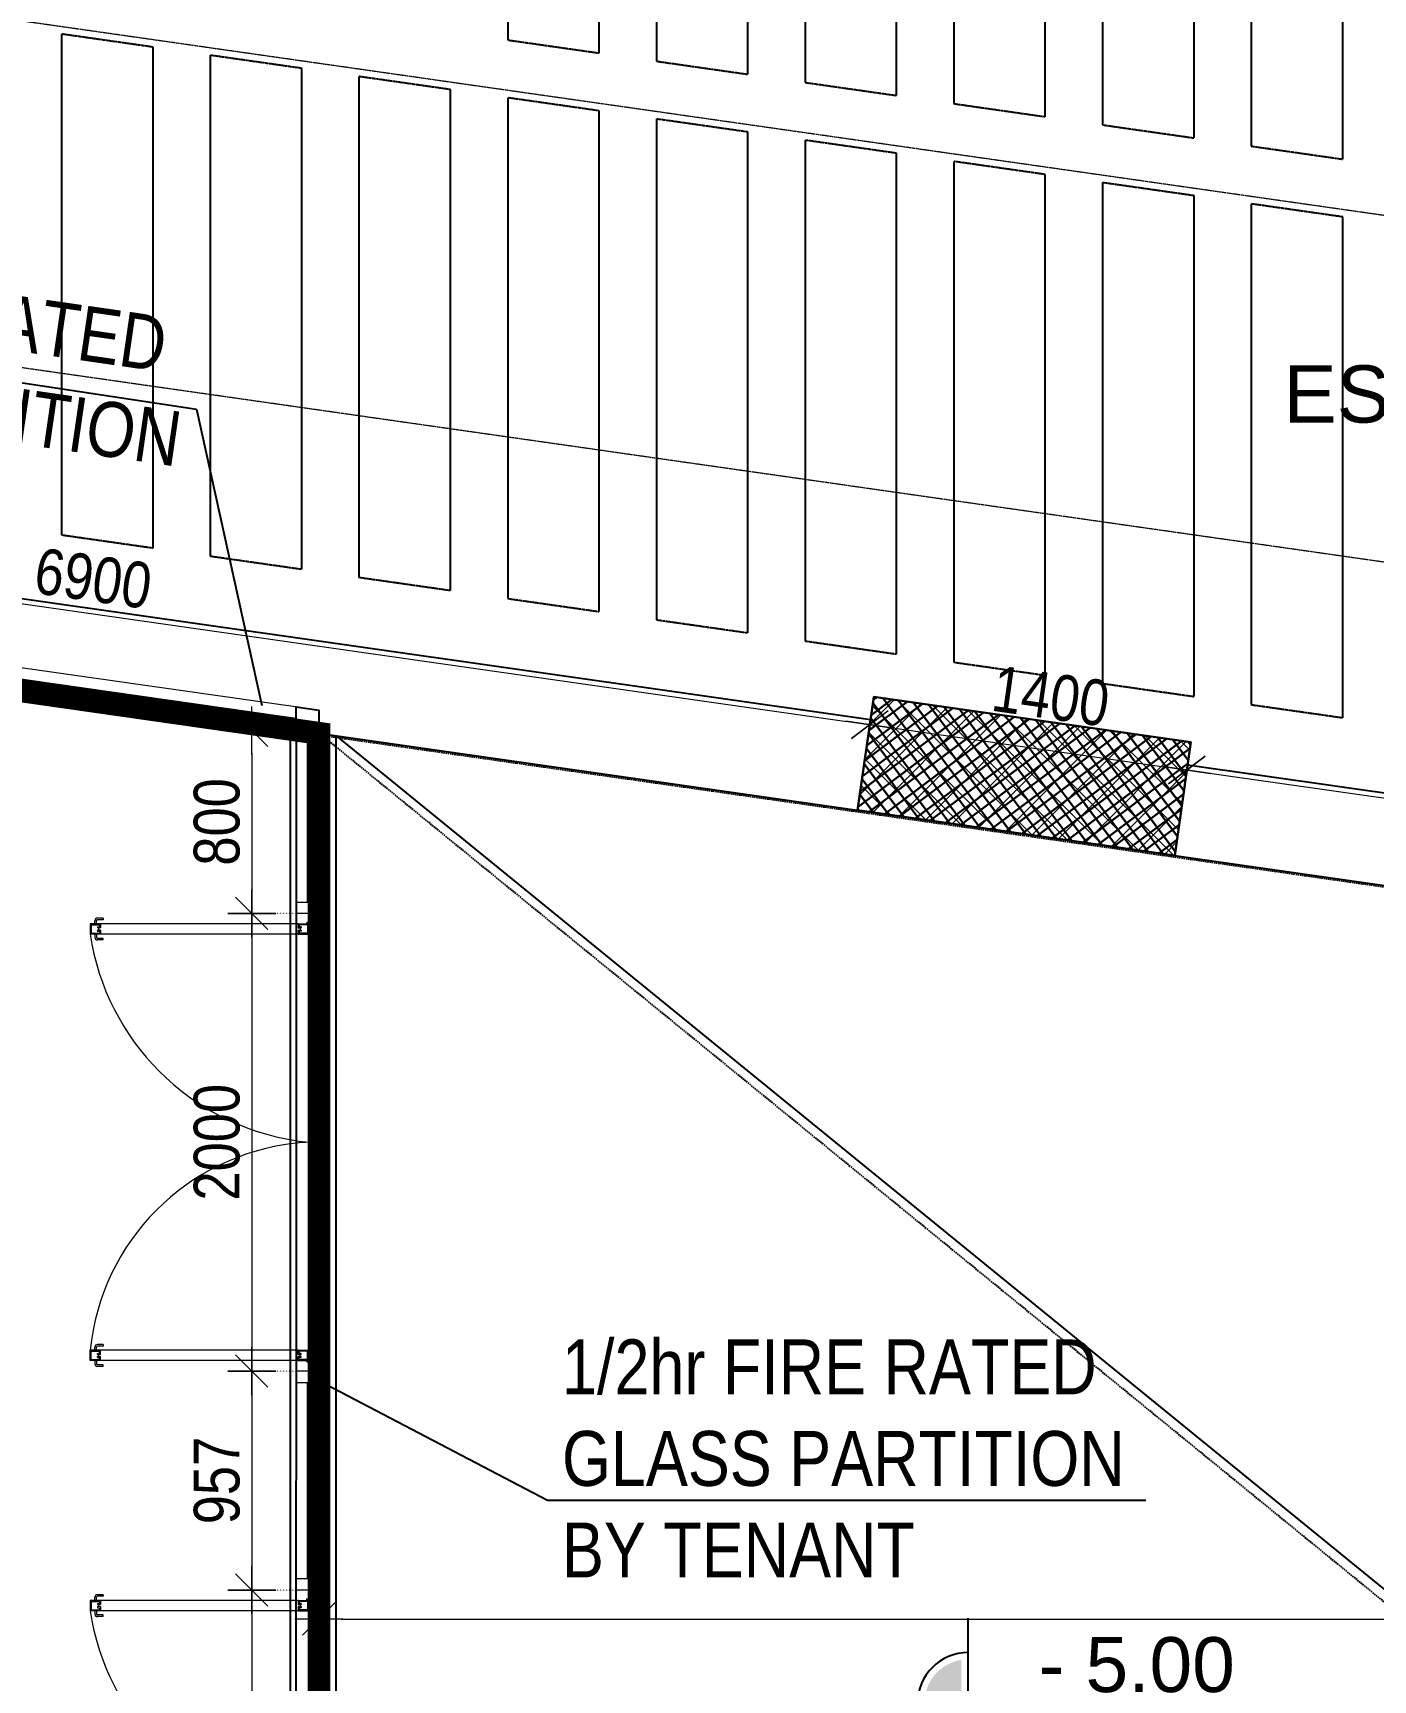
# Model space of a CAD drawing. Header units: inches. Extents: x 676944 to 1044153, y 326920 to 502369.
# Drawn here: x 720598 to 726455, y 382667 to 389866 of the extents above; entities that cross this region are included whole.
import ezdxf

# ---------------------------------------------------------------- set-up
doc = ezdxf.new("R2010")
doc.units = ezdxf.units.IN
doc.header["$MEASUREMENT"] = 0
for name, pattern in [('DASHED2', [9.525, 6.35, -3.175]), ('DOT2', [3.175, 0, -3.175]), ('HIDDEN', [9.525, 6.35, -3.175])]:
    doc.linetypes.add(name, pattern=pattern)
for name, color, linetype, lineweight in [('A-DIMENSION', 7, 'Continuous', 9), ('A-GLASS', 4, 'Continuous', 5), ('A-LEASING LINE', 7, 'DASHED2', 9), ('A-LEVEL', 181, 'Continuous', 9), ('A-LEVEL-FFL', 181, 'Continuous', 9), ('escape route', 8, 'HIDDEN', 15), ('wall hatch', 252, 'Continuous', 0)]:
    doc.layers.add(name, color=color, linetype=linetype, lineweight=lineweight)
for name, color, linetype in [('GLAZ', 4, 'Continuous'), ('LEVELS', 181, 'Continuous'), ('S-BEAM', 2, 'Continuous'), ('S-COL', 210, 'Continuous'), ('S-COL-1', 7, 'Continuous'), ('S-COL1-HT', 11, 'Continuous'), ('S-RIBS', 43, 'HIDDEN'), ('S-WALL-HAT', 9, 'Continuous'), ('SHAFT', 7, 'Continuous'), ('TAXT', 3, 'Continuous'), ('TEXT', 181, 'Continuous'), ('THN', 1, 'Continuous')]:
    doc.layers.add(name, color=color, linetype=linetype)
doc.styles.add('ARIAL', font='ARIALN.TTF')
doc.styles.get("Standard").update_dxf_attribs({"font": 'arial.ttf'})
doc.styles.add('style1', font='arial.ttf')
doc.dimstyles.get("Standard").update_dxf_attribs({"dimtxt": 0.18, "dimasz": 0.18, "dimexe": 0.18, "dimexo": 0.0625, "dimgap": 0.09, "dimtad": 0, "dimtih": 1, "dimtoh": 1, "dimdec": 4, "dimzin": 0, "dimdsep": 46, "dimtxsty": 'Standard', "dimcen": 0.09, "dimadec": 0, "dimazin": 0, "dimtfac": 1, "dimtdec": 4, "dimtofl": 0, "dimtmove": 0, "dimatfit": 3, "dimfxl": 1, "dimtolj": 1, "dimtzin": 0, "dimarcsym": 0})

# ---------------------------------------------------------------- blocks, each defined once
blk = doc.blocks.new('R')
for p, q in [((0, -1.05), (0, 1.05)), ((-1.05, 0), (1.05, 0))]:
    blk.add_line(p, q)
at = {"color": 4, "lineweight": 13}
blk.add_line((-0.707, -0.707), (0.707, 0.707), dxfattribs=at)
blk = doc.blocks.new('*D208')
at = {"layer": 'A-DIMENSION', "linetype": 'DOT2', "lineweight": 13, "transparency": 16777216}
for p, q in [((721748, 386817.5), (721479.2, 386817.5)), ((721748, 386017.5), (721479.2, 386017.5))]:
    blk.add_line(p, q, dxfattribs=at)
at = {"layer": 'A-DIMENSION', "transparency": 16777216}
blk.add_line((721554.2, 386717.5), (721554.2, 386117.5), dxfattribs=at)
at = {"layer": 'Defpoints', "color": 0, "transparency": 16777216}
for p in [(721848, 386817.5), (721554.2, 386017.5), (721848, 386017.5)]:
    blk.add_point(p, dxfattribs=at)
at = {"layer": 'A-DIMENSION', "transparency": 16777216, "xscale": 100, "yscale": 100, "zscale": 100}
for p, rotation in [((721554.2, 386817.5), 90), ((721554.2, 386017.5), 270)]:
    blk.add_blockref('R', p, dxfattribs=dict(at, rotation=rotation))
at = {"layer": 'A-DIMENSION', "transparency": 16777216, "insert": (721402.1, 386417.5), "char_height": 200, "attachment_point": 5, "rotation": 90, "style": 'ARIAL'}
blk.add_mtext('\\A1;800', dxfattribs=at)
blk = doc.blocks.new('*D209')
at = {"layer": 'A-DIMENSION', "linetype": 'DOT2', "lineweight": 13, "transparency": 16777216}
for p, q in [((721748, 386017.5), (721479.2, 386017.5)), ((721748, 384017.5), (721479.2, 384017.5))]:
    blk.add_line(p, q, dxfattribs=at)
at = {"layer": 'A-DIMENSION', "transparency": 16777216}
blk.add_line((721554.2, 385917.5), (721554.2, 384117.5), dxfattribs=at)
at = {"layer": 'Defpoints', "color": 0, "transparency": 16777216}
for p in [(721848, 386017.5), (721554.2, 384017.5), (721848, 384017.5)]:
    blk.add_point(p, dxfattribs=at)
at = {"layer": 'A-DIMENSION', "transparency": 16777216, "xscale": 100, "yscale": 100, "zscale": 100}
for p, rotation in [((721554.2, 386017.5), 90), ((721554.2, 384017.5), 270)]:
    blk.add_blockref('R', p, dxfattribs=dict(at, rotation=rotation))
at = {"layer": 'A-DIMENSION', "transparency": 16777216, "insert": (721402.1, 385017.5), "char_height": 200, "attachment_point": 5, "rotation": 90, "style": 'ARIAL'}
blk.add_mtext('\\A1;2000', dxfattribs=at)
blk = doc.blocks.new('*D210')
at = {"layer": 'A-DIMENSION', "linetype": 'DOT2', "lineweight": 13, "transparency": 16777216}
for p, q in [((721748, 384017.5), (721479.2, 384017.5)), ((721748, 383060.4), (721479.2, 383060.4))]:
    blk.add_line(p, q, dxfattribs=at)
at = {"layer": 'A-DIMENSION', "transparency": 16777216}
blk.add_line((721554.2, 383917.5), (721554.2, 383160.4), dxfattribs=at)
at = {"layer": 'Defpoints', "color": 0, "transparency": 16777216}
for p in [(721848, 384017.5), (721554.2, 383060.4), (721848, 383060.4)]:
    blk.add_point(p, dxfattribs=at)
at = {"layer": 'A-DIMENSION', "transparency": 16777216, "xscale": 100, "yscale": 100, "zscale": 100}
for p, rotation in [((721554.2, 384017.5), 90), ((721554.2, 383060.4), 270)]:
    blk.add_blockref('R', p, dxfattribs=dict(at, rotation=rotation))
at = {"layer": 'A-DIMENSION', "transparency": 16777216, "insert": (721402.1, 383539), "char_height": 200, "attachment_point": 5, "rotation": 90, "style": 'ARIAL'}
blk.add_mtext('\\A1;957', dxfattribs=at)
blk = doc.blocks.new('*D211')
at = {"layer": 'A-DIMENSION', "linetype": 'DOT2', "lineweight": 13, "transparency": 16777216}
for p, q in [((721748, 383060.4), (721479.2, 383060.4)), ((721748, 381060.4), (721479.2, 381060.4))]:
    blk.add_line(p, q, dxfattribs=at)
at = {"layer": 'A-DIMENSION', "transparency": 16777216}
blk.add_line((721554.2, 382960.4), (721554.2, 381160.4), dxfattribs=at)
at = {"layer": 'Defpoints', "color": 0, "transparency": 16777216}
for p in [(721848, 383060.4), (721554.2, 381060.4), (721848, 381060.4)]:
    blk.add_point(p, dxfattribs=at)
at = {"layer": 'A-DIMENSION', "transparency": 16777216, "xscale": 100, "yscale": 100, "zscale": 100}
for p, rotation in [((721554.2, 383060.4), 90), ((721554.2, 381060.4), 270)]:
    blk.add_blockref('R', p, dxfattribs=dict(at, rotation=rotation))
at = {"layer": 'A-DIMENSION', "transparency": 16777216, "insert": (721402.1, 382060.4), "char_height": 200, "attachment_point": 5, "rotation": 90, "style": 'ARIAL'}
blk.add_mtext('\\A1;2000', dxfattribs=at)
blk = doc.blocks.new('*D213')
at = {"layer": 'A-DIMENSION', "linetype": 'DOT2', "lineweight": 13, "transparency": 16777216}
for p, q in [((721847, 382960.4), (721847, 382858.4)), ((733537, 382960.4), (733537, 382858.4))]:
    blk.add_line(p, q, dxfattribs=at)
at = {"layer": 'A-DIMENSION', "transparency": 16777216}
blk.add_line((721947, 382933.4), (733437, 382933.4), dxfattribs=at)
at = {"layer": 'Defpoints', "color": 0, "transparency": 16777216}
for p in [(721847, 383060.4), (733537, 383060.4), (733537, 382933.4)]:
    blk.add_point(p, dxfattribs=at)
at = {"layer": 'A-DIMENSION', "transparency": 16777216, "xscale": 100, "yscale": 100, "zscale": 100, "rotation": 180}
blk.add_blockref('R', (721847, 382933.4), dxfattribs=at)
at = {"layer": 'A-DIMENSION', "transparency": 16777216, "xscale": 100, "yscale": 100, "zscale": 100}
blk.add_blockref('R', (733537, 382933.4), dxfattribs=at)
at = {"layer": 'A-DIMENSION', "transparency": 16777216, "insert": (727692, 383085.6), "char_height": 200, "attachment_point": 5, "style": 'ARIAL'}
blk.add_mtext('\\A1;11690', dxfattribs=at)
blk = doc.blocks.new('level')
at = {"layer": 'LEVELS'}
for points in [[(42.75, 3.75), (22.79, 3.75, -0.325023), (42.75, 23.71)], [(70.21, -3.75), (50.25, -3.75), (50.25, -23.71, 0.325023)]]:
    blk.add_hatch(color=256, dxfattribs=at).paths.add_polyline_path(points)
for p, q in [((46.5, -46.5), (46.5, 46.5)), ((0, 0), (236.89, 0))]:
    blk.add_line(p, q, dxfattribs=at)
blk.add_arc((46.5, 0), 27.75, 90, 0, dxfattribs=at)
at = {"layer": 'LEVELS', "style": 'style1', "flags": 8}
for tag, p in [('+0.00', (84.97, 6.12)), ('F.F.L', (84.97, -39.13))]:
    blk.add_attdef(tag, p, '', height=30, dxfattribs=at)
blk = doc.blocks.new('*D194')
at = {"layer": 'A-DIMENSION', "linetype": 'DOT2', "lineweight": 13, "transparency": 16777216}
for p, q in [((724257.8, 386858.1), (724266.1, 386916.7)), ((725642.3, 386650), (725652.1, 386718.8))]:
    blk.add_line(p, q, dxfattribs=at)
at = {"layer": 'A-DIMENSION', "transparency": 16777216}
blk.add_line((724354.5, 386828.3), (725542.5, 386658.7), dxfattribs=at)
at = {"layer": 'Defpoints', "color": 0, "transparency": 16777216}
for p in [(724243.7, 386759.1), (725641.5, 386644.6), (725628.1, 386551)]:
    blk.add_point(p, dxfattribs=at)
at = {"layer": 'A-DIMENSION', "transparency": 16777216, "xscale": 100, "yscale": 100, "zscale": 100}
for p, rotation in [((724255.5, 386842.4), 171.8773290511251), ((725641.5, 386644.6), 351.8773290511251)]:
    blk.add_blockref('R', p, dxfattribs=dict(at, rotation=rotation))
at = {"layer": 'A-DIMENSION', "transparency": 16777216, "insert": (725046.6, 386966.4), "char_height": 200, "attachment_point": 5, "rotation": 351.87733, "style": 'ARIAL'}
blk.add_mtext('\\A1;1400', dxfattribs=at)
blk = doc.blocks.new('*D195')
at = {"layer": 'A-DIMENSION', "linetype": 'DOT2', "lineweight": 13, "transparency": 16777216}
for p, q in [((725642.3, 386650), (725652.1, 386718.8)), ((732670.9, 385646.9), (732680.7, 385715.7))]:
    blk.add_line(p, q, dxfattribs=at)
at = {"layer": 'A-DIMENSION', "transparency": 16777216}
blk.add_line((725740.5, 386630.5), (732571.1, 385655.6), dxfattribs=at)
at = {"layer": 'Defpoints', "color": 0, "transparency": 16777216}
for p in [(725628.1, 386551), (732670.1, 385641.4), (732656.7, 385547.9)]:
    blk.add_point(p, dxfattribs=at)
at = {"layer": 'A-DIMENSION', "transparency": 16777216, "xscale": 100, "yscale": 100, "zscale": 100}
for p, rotation in [((725641.5, 386644.6), 171.8773290511251), ((732670.1, 385641.4), 351.8773290511251)]:
    blk.add_blockref('R', p, dxfattribs=dict(at, rotation=rotation))
at = {"layer": 'A-DIMENSION', "transparency": 16777216, "insert": (729177.3, 386293.6), "char_height": 200, "attachment_point": 5, "rotation": 351.87733, "style": 'ARIAL'}
blk.add_mtext('\\A1;7100', dxfattribs=at)
blk = doc.blocks.new('*D233')
at = {"layer": 'A-DIMENSION', "linetype": 'DOT2', "lineweight": 13, "transparency": 16777216}
for p, q in [((717419.9, 387787.3), (717434.8, 387891.8)), ((724257.2, 386858.2), (724265.5, 386916.9))]:
    blk.add_line(p, q, dxfattribs=at)
at = {"layer": 'A-DIMENSION', "transparency": 16777216}
blk.add_line((717523.2, 387803.4), (724155.9, 386856.8), dxfattribs=at)
at = {"layer": 'Defpoints', "color": 0, "transparency": 16777216}
for p in [(717405.7, 387688.3), (724254.9, 386842.6), (724243, 386759.2)]:
    blk.add_point(p, dxfattribs=at)
at = {"layer": 'A-DIMENSION', "transparency": 16777216, "xscale": 100, "yscale": 100, "zscale": 100}
for p, rotation in [((717424.2, 387817.6), 171.877329051125), ((724254.9, 386842.6), 351.8773290511251)]:
    blk.add_blockref('R', p, dxfattribs=dict(at, rotation=rotation))
at = {"layer": 'A-DIMENSION', "transparency": 16777216, "insert": (720861.1, 387480.7), "char_height": 200, "attachment_point": 5, "rotation": 351.87733, "style": 'ARIAL'}
blk.add_mtext('\\A1;6900', dxfattribs=at)
blk = doc.blocks.new('*D473')
at = {"layer": 'A-DIMENSION', "color": 254, "linetype": 'DOT2', "lineweight": 13, "transparency": 16777216}
for p, q in [((530759.5, 219559.5), (530490.7, 219559.5)), ((530759.5, 218759.5), (530490.7, 218759.5))]:
    blk.add_line(p, q, dxfattribs=at)
at = {"layer": 'A-DIMENSION', "color": 254, "transparency": 16777216}
blk.add_line((530565.7, 219459.5), (530565.7, 218859.5), dxfattribs=at)
at = {"layer": 'Defpoints', "color": 0, "transparency": 16777216}
for p in [(530859.5, 219559.5), (530565.7, 218759.5), (530859.5, 218759.5)]:
    blk.add_point(p, dxfattribs=at)
at = {"layer": 'A-DIMENSION', "color": 254, "transparency": 16777216, "xscale": 100, "yscale": 100, "zscale": 100}
for p, rotation in [((530565.7, 219559.5), 90), ((530565.7, 218759.5), 270)]:
    blk.add_blockref('R', p, dxfattribs=dict(at, rotation=rotation))
at = {"layer": 'A-DIMENSION', "color": 254, "transparency": 16777216, "insert": (530413.6, 219159.5), "char_height": 200, "attachment_point": 5, "rotation": 90, "style": 'ARIAL'}
blk.add_mtext('\\A1;800', dxfattribs=at)
blk = doc.blocks.new('*D474')
at = {"layer": 'A-DIMENSION', "color": 254, "linetype": 'DOT2', "lineweight": 13, "transparency": 16777216}
for p, q in [((530759.5, 218759.5), (530490.7, 218759.5)), ((530759.5, 216759.5), (530490.7, 216759.5))]:
    blk.add_line(p, q, dxfattribs=at)
at = {"layer": 'A-DIMENSION', "color": 254, "transparency": 16777216}
blk.add_line((530565.7, 218659.5), (530565.7, 216859.5), dxfattribs=at)
at = {"layer": 'Defpoints', "color": 0, "transparency": 16777216}
for p in [(530859.5, 218759.5), (530565.7, 216759.5), (530859.5, 216759.5)]:
    blk.add_point(p, dxfattribs=at)
at = {"layer": 'A-DIMENSION', "color": 254, "transparency": 16777216, "xscale": 100, "yscale": 100, "zscale": 100}
for p, rotation in [((530565.7, 218759.5), 90), ((530565.7, 216759.5), 270)]:
    blk.add_blockref('R', p, dxfattribs=dict(at, rotation=rotation))
at = {"layer": 'A-DIMENSION', "color": 254, "transparency": 16777216, "insert": (530413.6, 217759.5), "char_height": 200, "attachment_point": 5, "rotation": 90, "style": 'ARIAL'}
blk.add_mtext('\\A1;2000', dxfattribs=at)
blk = doc.blocks.new('*D475')
at = {"layer": 'A-DIMENSION', "color": 254, "linetype": 'DOT2', "lineweight": 13, "transparency": 16777216}
for p, q in [((530759.5, 216759.5), (530490.7, 216759.5)), ((530759.5, 215802.4), (530490.7, 215802.4))]:
    blk.add_line(p, q, dxfattribs=at)
at = {"layer": 'A-DIMENSION', "color": 254, "transparency": 16777216}
blk.add_line((530565.7, 216659.5), (530565.7, 215902.4), dxfattribs=at)
at = {"layer": 'Defpoints', "color": 0, "transparency": 16777216}
for p in [(530859.5, 216759.5), (530565.7, 215802.4), (530859.5, 215802.4)]:
    blk.add_point(p, dxfattribs=at)
at = {"layer": 'A-DIMENSION', "color": 254, "transparency": 16777216, "xscale": 100, "yscale": 100, "zscale": 100}
for p, rotation in [((530565.7, 216759.5), 90), ((530565.7, 215802.4), 270)]:
    blk.add_blockref('R', p, dxfattribs=dict(at, rotation=rotation))
at = {"layer": 'A-DIMENSION', "color": 254, "transparency": 16777216, "insert": (530413.6, 216281), "char_height": 200, "attachment_point": 5, "rotation": 90, "style": 'ARIAL'}
blk.add_mtext('\\A1;957', dxfattribs=at)
blk = doc.blocks.new('*D476')
at = {"layer": 'A-DIMENSION', "color": 254, "linetype": 'DOT2', "lineweight": 13, "transparency": 16777216}
for p, q in [((530759.5, 215802.4), (530490.7, 215802.4)), ((530759.5, 213802.4), (530490.7, 213802.4))]:
    blk.add_line(p, q, dxfattribs=at)
at = {"layer": 'A-DIMENSION', "color": 254, "transparency": 16777216}
blk.add_line((530565.7, 215702.4), (530565.7, 213902.4), dxfattribs=at)
at = {"layer": 'Defpoints', "color": 0, "transparency": 16777216}
for p in [(530859.5, 215802.4), (530565.7, 213802.4), (530859.5, 213802.4)]:
    blk.add_point(p, dxfattribs=at)
at = {"layer": 'A-DIMENSION', "color": 254, "transparency": 16777216, "xscale": 100, "yscale": 100, "zscale": 100}
for p, rotation in [((530565.7, 215802.4), 90), ((530565.7, 213802.4), 270)]:
    blk.add_blockref('R', p, dxfattribs=dict(at, rotation=rotation))
at = {"layer": 'A-DIMENSION', "color": 254, "transparency": 16777216, "insert": (530413.6, 214802.4), "char_height": 200, "attachment_point": 5, "rotation": 90, "style": 'ARIAL'}
blk.add_mtext('\\A1;2000', dxfattribs=at)
blk = doc.blocks.new('CEILING PLAN')
at = {"layer": 'S-COL1-HT', "lineweight": 30}
h = blk.add_hatch(dxfattribs=at)
h.set_pattern_fill('ANSI37', color=254, scale=15, angle=351.88)
h.set_pattern_definition([(36.88, (393159.567, 471945.154), (-28.58172, 38.09496), []), (126.88, (393159.567, 471945.154), (-38.09496, -28.58172), [])])
h.paths.add_polyline_path([(413943.5, 471583.4), (414014.2, 472078.4), (412628.2, 472276.2), (412557.6, 471781.3)])
at = {"layer": 'S-WALL-HAT', "lineweight": 30}
h = blk.add_hatch(dxfattribs=at)
h.set_pattern_fill('ANSI31', color=254, scale=35)
h.set_pattern_definition([(45, (874698.03, 817381.6), (-78.577241, 78.577241), [])])
h.paths.add_polyline_path([(436885.1, 455940.9), (436838.8, 455219.9), (437139.6, 455223.1), (437184.5, 455921.7)])
h.paths.add_polyline_path([(434505.1, 480465.7), (434901.1, 480409.2), (434844.6, 480013.2), (434448.6, 480069.7)])
h.paths.add_polyline_path([(430941.2, 480974.5), (430884.7, 480578.5), (430488.7, 480635), (430545.3, 481031)])
h.paths.add_polyline_path([(426981.4, 481539.7), (426924.9, 481143.8), (426528.9, 481200.3), (426585.4, 481596.3)])
h.paths.add_polyline_path([(423021.5, 482105), (422965, 481709), (422569, 481765.6), (422625.5, 482161.5)])
h.paths.add_polyline_path([(418665.8, 482726.7), (419061.8, 482670.1), (419005.2, 482274.2), (418609.3, 482330.7)])
h.paths.add_polyline_path([(414706, 483291.9), (415102, 483235.3), (415045.5, 482839.3), (414649.5, 482895.9)])
h.paths.add_polyline_path([(411142.2, 483800.6), (411085.7, 483404.6), (410689.7, 483461.1), (410746.3, 483857.1)])
h.paths.add_polyline_path([(407182.5, 484365.9), (407126, 483969.9), (406730, 484026.4), (406786.5, 484422.4)])
h.paths.add_polyline_path([(403222.7, 484931.3), (403166.1, 484535.4), (402770.2, 484591.9), (402826.7, 484987.9)])
h.paths.add_polyline_path([(399262.8, 485496.8), (399206.3, 485100.8), (398810.3, 485157.3), (398866.8, 485553.3)])
h.paths.add_polyline_path([(395303, 486062.2), (395246.5, 485666.2), (394850.5, 485722.7), (394907, 486118.7)])
h.paths.add_polyline_path([(391343.2, 486627.6), (391286.6, 486231.6), (390890.7, 486288.2), (390947.2, 486684.2), (389093.7, 486948.7), (388877.3, 483646.1), (389175.1, 483603.8), (389130.9, 482928), (388831.5, 482947.6), (387463.7, 462073.1), (387764.3, 462073.1), (387717.3, 461355), (387417.9, 461374.6), (387060.6, 455921.6), (387360, 455902), (387315.5, 455223.1), (387014.8, 455223.1), (386798.6, 451923.1), (388803.2, 451923.1), (388803.2, 452323.1), (389203.2, 452323.1), (389203.2, 451923.1), (392803.2, 451923.1), (392803.2, 452323.1), (393203.2, 452323.1), (393203.2, 451923.1), (396803.2, 451923.1), (396803.2, 452323.1), (397203.2, 452323.1), (397203.2, 451923.1), (400803.2, 451923.1), (400803.2, 452323.1), (401203.2, 452323.1), (401203.2, 451923.1), (404803.2, 451923.1), (404803.2, 452323.1), (405203.2, 452323.1), (405203.2, 451923.1), (408803.2, 451923.1), (408803.2, 452323.1), (409203.2, 452323.1), (409203.2, 451923.1), (412803.2, 451923.1), (412803.2, 452323.1), (413203.2, 452323.1), (413203.2, 451923.1), (416803.2, 451923.1), (416803.2, 452323.1), (417203.2, 452323.1), (417203.2, 451923.1), (420803.2, 451923.1), (420803.2, 452323.1), (421203.2, 452323.1), (421203.2, 451923.1), (424803.2, 451923.1), (424803.2, 452323.1), (425203.2, 452323.1), (425203.2, 451923.1), (428803.2, 451923.1), (428803.2, 452323.1), (429203.2, 452323.1), (429203.2, 451923.1), (432803.2, 451923.1), (432803.2, 452323.1), (433203.2, 452323.1), (433203.2, 451923.1), (436928, 451923.1), (437386.6, 459073.5), (436987.4, 459099.1), (437013, 459498.3), (437412.2, 459472.7), (437646.4, 463123.8), (437347, 463143), (437391.8, 463841.6), (437691.2, 463822.4), (437965.9, 468105), (437566.7, 468130.6), (437592.3, 468529.7), (437991.5, 468504.1), (438235.6, 472309), (437836.4, 472334.6), (437862, 472733.8), (438261.2, 472708.2), (438482.8, 476163.1), (438083.6, 476188.7), (438109.2, 476587.9), (438508.4, 476562.3), (438720.3, 479865.7)])
h.paths.add_polyline_path([(388385.4, 476137.7), (388884.3, 476105), (388823, 475168.8), (388326.5, 475239.6)])
h.paths.add_polyline_path([(388684.6, 476118.1), (388884.3, 476105), (388823, 475168.8), (388624.3, 475197.1), (387118.9, 452223.1), (388803.2, 452223.1), (388803.2, 452323.1), (389203.2, 452323.1), (389203.2, 452223.1), (392803.2, 452223.1), (392803.2, 452323.1), (393203.2, 452323.1), (393203.2, 452223.1), (396803.2, 452223.1), (396803.2, 452323.1), (397203.2, 452323.1), (397203.2, 452223.1), (400803.2, 452223.1), (400803.2, 452323.1), (401203.2, 452323.1), (401203.2, 452223.1), (404803.2, 452223.1), (404803.2, 452323.1), (405203.2, 452323.1), (405203.2, 452223.1), (408803.2, 452223.1), (408803.2, 452323.1), (409203.2, 452323.1), (409203.2, 452223.1), (412803.2, 452223.1), (412803.2, 452323.1), (413203.2, 452323.1), (413203.2, 452223.1), (416803.2, 452223.1), (416803.2, 452323.1), (417203.2, 452323.1), (417203.2, 452223.1), (420803.2, 452223.1), (420803.2, 452323.1), (421203.2, 452323.1), (421203.2, 452223.1), (424803.2, 452223.1), (424803.2, 452323.1), (425203.2, 452323.1), (425203.2, 452223.1), (428803.2, 452223.1), (428803.2, 452323.1), (429203.2, 452323.1), (429203.2, 452223.1), (432803.2, 452223.1), (432803.2, 452323.1), (433203.2, 452323.1), (433203.2, 452223.1), (436646.6, 452223.1), (437087.2, 459092.7), (436987.4, 459099.1), (437013, 459498.3), (437112.8, 459491.9), (437666.5, 468124.2), (437566.7, 468130.6), (437592.3, 468529.7), (437692.1, 468523.3), (437936.2, 472328.2), (437836.4, 472334.6), (437862, 472733.8), (437961.8, 472727.4), (438183.4, 476182.3), (438083.6, 476188.7), (438109.2, 476587.9), (438209, 476581.5), (438403.1, 479608), (434858.9, 480113.8), (434844.6, 480013.2), (434448.6, 480069.7), (434463, 480170.3), (430899.1, 480679), (430884.7, 480578.5), (430488.7, 480635), (430503.1, 480735.5), (426939.2, 481244.2), (426924.9, 481143.8), (426528.9, 481200.3), (426543.2, 481300.7), (422979.3, 481809.3), (422965, 481709), (422569, 481765.6), (422583.3, 481865.8), (419019.6, 482374.5), (419005.2, 482274.2), (418609.3, 482330.7), (418623.6, 482431), (415059.8, 482939.6), (415045.5, 482839.3), (414649.5, 482895.9), (414663.8, 482996.2), (411100, 483504.8), (411085.7, 483404.6), (410689.7, 483461.1), (410704, 483561.3), (407140.3, 484070), (407126, 483969.9), (406730, 484026.4), (406744.3, 484126.5), (403180.4, 484635.1), (403166.1, 484535.4), (402770.2, 484591.9), (402784.4, 484691.6), (399220.5, 485200.3), (399206.3, 485100.8), (398810.3, 485157.3), (398824.5, 485256.8), (395260.6, 485765.5), (395246.5, 485666.2), (394850.5, 485722.7), (394864.7, 485822), (391300.8, 486330.6), (391286.6, 486231.6), (390890.7, 486288.2), (390904.8, 486387.2), (389371.9, 486605.9)])
at = {"layer": 'S-BEAM', "color": 254, "linetype": 'ByBlock'}
for p, q in [((388822.4, 475168.8), (437571.9, 468211.1)), ((405783.3, 473152.2), (412614.1, 472177.2)), ((414000, 471979.4), (421032.6, 470975.7))]:
    blk.add_line(p, q, dxfattribs=at)
at = {"layer": 'S-BEAM', "color": 254}
for p, q in [((410078.9, 465573.1), (410078.9, 472135)), ((410278.9, 465573.1), (410278.9, 472106.5))]:
    blk.add_line(p, q, dxfattribs=at)
at = {"layer": 'S-COL-1', "color": 254, "lineweight": 30}
blk.add_lwpolyline([(413943.5, 471583.4), (414014.2, 472078.4), (412628.2, 472276.2), (412557.6, 471781.3)], close=True, dxfattribs=at)
at = {"layer": 'S-RIBS', "color": 254, "ltscale": 0.4}
for points in [[(411428.2, 477279.3), (411028.2, 477336.4), (411028.2, 475147.8), (411428.2, 475090.7)], [(412078.2, 477186.5), (411678.2, 477243.6), (411678.2, 475055), (412078.2, 474997.9)], [(412728.2, 477093.8), (412328.2, 477150.9), (412328.2, 474962.2), (412728.2, 474905.1)], [(413378.2, 477001), (412978.2, 477058.1), (412978.2, 474869.5), (413378.2, 474812.4)], [(414028.2, 476908.2), (413628.2, 476965.3), (413628.2, 474776.7), (414028.2, 474719.6)], [(414678.2, 476815.4), (414278.2, 476872.5), (414278.2, 474683.9), (414678.2, 474626.8)], [(409478.2, 475116.5), (409078.2, 475173.6), (409078.2, 472984.9), (409478.2, 472927.8)], [(410128.2, 475023.7), (409728.2, 475080.8), (409728.2, 472892.2), (410128.2, 472835.1)], [(410778.2, 474930.9), (410378.2, 474988), (410378.2, 472799.4), (410778.2, 472742.3)], [(411428.2, 474838.1), (411028.2, 474895.2), (411028.2, 472706.6), (411428.2, 472649.5)], [(412078.2, 474745.4), (411678.2, 474802.5), (411678.2, 472613.8), (412078.2, 472556.8)], [(412728.2, 474652.6), (412328.2, 474709.7), (412328.2, 472521.1), (412656.5, 472474.2), (412656.5, 472474.2), (412728.2, 472464)], [(413378.2, 474559.8), (412978.2, 474616.9), (412978.2, 472428.3), (413378.2, 472371.2)], [(414028.2, 474467.1), (413628.2, 474524.2), (413628.2, 472335.5), (414028.2, 472278.4)], [(414678.2, 474374.3), (414278.2, 474431.4), (414278.2, 472242.8), (414678.2, 472185.7)]]:
    blk.add_lwpolyline(points, close=True, dxfattribs=at)
at = {"layer": 'THN', "color": 254}
blk.add_line((410278.9, 472106.5), (420692.4, 463623.1), dxfattribs=at)
blk = doc.blocks.new('SDFGBS')
at = {"color": 254, "linetype": 'Continuous', "ltscale": 100}
blk.add_lwpolyline([(548358.7, 199352.4), (548358.7, 205055.3), (548158.7, 205052.4), (546609.2, 205052.4), (546609.2, 211052.4), (542748.5, 211052.4), (542748.5, 217853.6), (543751.9, 217706.5), (543785.2, 217903.8), (544329.2, 221715.1), (545372.1, 229020.7), (545414.4, 229317.7), (509749.2, 234378), (508982.7, 222668.9), (530759.5, 219560.9), (530757.7, 213002.3), (529859.4, 213002.3), (529859.4, 212802.4), (529859.4, 209552.4), (521809.4, 209552.4), (521809.4, 209352.4), (521809.4, 199352.4), (548358.7, 199352.4)], dxfattribs=at)
at = {"layer": 'A-DIMENSION', "color": 254}
for p, q in [((530759.5, 218809.5), (530759.5, 219560.9)), ((530809.5, 218809.5), (530809.5, 219553.8)), ((530859.5, 218809.5), (530859.5, 219546.6)), ((529904.9, 218714), (529859.5, 218714)), ((529859.5, 218714), (529859.5, 218668.6)), ((529864, 218709.5), (529900.4, 218709.5)), ((529864, 218709.5), (529864, 218673.1)), ((529879.9, 218714), (529879.9, 218727.7)), ((529886.8, 218714), (529886.8, 218727.7)), ((529916.7, 218739), (529891.3, 218739)), ((529916.7, 218732.2), (529891.3, 218732.2)), ((529900.4, 218709.5), (529900.4, 218700.4)), ((529904.9, 218714), (529904.9, 218695.9)), ((530768.6, 218714), (529904.9, 218714)), ((529916.7, 218739), (529916.7, 218732.2)), ((530768.6, 218714), (530768.6, 218695.9)), ((530768.6, 218714), (530814, 218714)), ((530809.5, 218709.5), (530773.1, 218709.5)), ((530773.1, 218709.5), (530773.1, 218700.4)), ((530809.5, 218709.5), (530809.5, 218673.1)), ((530814, 218759.5), (530859.5, 218759.5)), ((530814, 218759.5), (530814, 218714)), ((530814, 218714), (530814, 218668.6)), ((530814, 218714), (530859.5, 218714)), ((530818.6, 218718.6), (530818.6, 218755)), ((530818.6, 218755), (530854.9, 218754.9)), ((530818.6, 218718.6), (530854.9, 218718.6)), ((530854.9, 218718.6), (530854.9, 218754.9)), ((530859.5, 218759.5), (530859.5, 218714)), ((529904.9, 218668.6), (529859.5, 218668.6)), ((529864, 218673.1), (529900.4, 218673.1)), ((529879.9, 218668.6), (529879.9, 218654.9)), ((529886.8, 218668.6), (529886.8, 218654.9)), ((529891.3, 218700.4), (529900.4, 218700.4)), ((529891.3, 218700.4), (529891.3, 218695.9)), ((529904.9, 218695.9), (529891.3, 218695.9)), ((529891.3, 218686.8), (529891.3, 218682.2)), ((529904.9, 218686.8), (529891.3, 218686.8)), ((529891.3, 218682.2), (529900.4, 218682.2)), ((529916.7, 218650.4), (529891.3, 218650.4)), ((529916.7, 218643.6), (529891.3, 218643.6)), ((529895.9, 218695.9), (529895.9, 218686.8)), ((529900.4, 218682.2), (529900.4, 218673.1)), ((529904.9, 218686.8), (529904.9, 218668.6)), ((530768.6, 218668.6), (529904.9, 218668.6)), ((529916.7, 218643.6), (529916.7, 218650.4)), ((530768.6, 218695.9), (530782.2, 218695.9)), ((530768.6, 218686.8), (530768.6, 218668.6)), ((530768.6, 218686.8), (530782.2, 218686.8)), ((530768.6, 218668.6), (530814, 218668.6)), ((530782.2, 218700.4), (530773.1, 218700.4)), ((530782.2, 218682.2), (530773.1, 218682.2)), ((530773.1, 218682.2), (530773.1, 218673.1)), ((530809.5, 218673.1), (530773.1, 218673.1)), ((530777.7, 218695.9), (530777.7, 218686.8)), ((530782.2, 218700.4), (530782.2, 218695.9)), ((530782.2, 218686.8), (530782.2, 218682.2)), ((529904.9, 216850.4), (529859.5, 216850.4)), ((529859.5, 216804.9), (529859.5, 216850.4)), ((529864, 216845.9), (529900.4, 216845.9)), ((529864, 216809.5), (529864, 216845.9)), ((529879.9, 216850.4), (529879.9, 216864)), ((529886.8, 216850.4), (529886.8, 216864)), ((529916.7, 216875.4), (529891.3, 216875.4)), ((529916.7, 216868.6), (529891.3, 216868.6)), ((529891.3, 216836.8), (529900.4, 216836.8)), ((529891.3, 216832.2), (529891.3, 216836.8)), ((529904.9, 216832.2), (529891.3, 216832.2)), ((529895.9, 216823.1), (529895.9, 216832.2)), ((529900.4, 216836.8), (529900.4, 216845.9)), ((529904.9, 216832.2), (529904.9, 216850.4)), ((530768.6, 216850.4), (529904.9, 216850.4)), ((529916.7, 216875.4), (529916.7, 216868.6)), ((530768.6, 216832.2), (530768.6, 216850.4)), ((530768.6, 216850.4), (530814, 216850.4)), ((530768.6, 216832.2), (530782.2, 216832.2)), ((530809.5, 216845.9), (530773.1, 216845.9)), ((530773.1, 216836.8), (530773.1, 216845.9)), ((530782.2, 216836.8), (530773.1, 216836.8)), ((530777.7, 216823.1), (530777.7, 216832.2)), ((530782.2, 216832.2), (530782.2, 216836.8)), ((530809.5, 216809.5), (530809.5, 216845.9)), ((530814, 216804.9), (530814, 216850.4)), ((529904.9, 216805), (529859.5, 216804.9)), ((529864, 216809.5), (529900.4, 216809.5)), ((529879.9, 216804.9), (529879.9, 216791.3)), ((529886.8, 216804.9), (529886.8, 216791.3)), ((529891.3, 216818.6), (529891.3, 216823.1)), ((529904.9, 216823.1), (529891.3, 216823.1)), ((529891.3, 216818.6), (529900.4, 216818.6)), ((529916.7, 216786.8), (529891.3, 216786.8)), ((529916.7, 216779.9), (529891.3, 216779.9)), ((529900.4, 216809.5), (529900.4, 216818.6)), ((529904.9, 216805), (529904.9, 216823.1)), ((530768.6, 216804.9), (529904.9, 216805)), ((529916.7, 216779.9), (529916.7, 216786.8)), ((530768.6, 216804.9), (530768.6, 216823.1)), ((530768.6, 216823.1), (530782.2, 216823.1)), ((530768.6, 216804.9), (530814, 216804.9)), ((530773.1, 216809.5), (530773.1, 216818.6)), ((530782.2, 216818.6), (530773.1, 216818.6)), ((530809.5, 216809.5), (530773.1, 216809.5)), ((530782.2, 216818.6), (530782.2, 216823.1)), ((530814, 216759.5), (530814, 216804.9)), ((530814, 216804.9), (530859.5, 216804.9)), ((530814, 216759.5), (530859.5, 216759.5)), ((530818.6, 216800.4), (530818.6, 216764)), ((530818.6, 216800.4), (530854.9, 216800.4)), ((530818.6, 216764), (530854.9, 216764)), ((530854.9, 216800.4), (530854.9, 216764)), ((530859.5, 216759.5), (530859.5, 216804.9)), ((530759.5, 215852.4), (530759.5, 216709.5)), ((530809.5, 215852.4), (530809.5, 216709.5)), ((530859.4, 215852.4), (530859.5, 216709.5)), ((529904.9, 215757), (529859.4, 215757)), ((529859.4, 215757), (529859.4, 215711.5)), ((529864, 215752.4), (529900.4, 215752.4)), ((529864, 215752.4), (529864, 215716.1)), ((529879.9, 215757), (529879.9, 215770.6)), ((529886.7, 215757), (529886.7, 215770.6)), ((529916.7, 215782), (529891.3, 215782)), ((529916.7, 215775.2), (529891.3, 215775.2)), ((529900.4, 215752.4), (529900.4, 215743.3)), ((529904.9, 215757), (529904.9, 215738.8)), ((530768.5, 215757), (529904.9, 215757)), ((529916.7, 215782), (529916.7, 215775.2)), ((530768.5, 215757), (530768.5, 215738.8)), ((530768.5, 215757), (530814, 215757)), ((530809.4, 215752.4), (530773.1, 215752.4)), ((530773.1, 215752.4), (530773.1, 215743.3)), ((530809.4, 215752.4), (530809.4, 215716.1)), ((530814, 215802.4), (530859.4, 215802.4)), ((530814, 215802.4), (530814, 215757)), ((530814, 215757), (530814, 215711.5)), ((530814, 215757), (530859.4, 215757)), ((530818.5, 215761.5), (530818.5, 215797.9)), ((530818.5, 215797.9), (530854.9, 215797.9)), ((530818.5, 215761.5), (530854.9, 215761.5)), ((530854.9, 215761.5), (530854.9, 215797.9)), ((530859.4, 215802.4), (530859.4, 215757)), ((529904.9, 215711.5), (529859.4, 215711.5)), ((529864, 215716.1), (529900.3, 215716.1)), ((529879.9, 215711.5), (529879.9, 215697.9)), ((529886.7, 215711.5), (529886.7, 215697.9)), ((529891.3, 215743.3), (529900.4, 215743.3)), ((529891.3, 215743.3), (529891.3, 215738.8)), ((529904.9, 215738.8), (529891.3, 215738.8)), ((529891.3, 215729.7), (529891.3, 215725.2)), ((529904.9, 215729.7), (529891.3, 215729.7)), ((529891.3, 215725.2), (529900.3, 215725.2)), ((529916.7, 215693.3), (529891.3, 215693.3)), ((529916.7, 215686.5), (529891.3, 215686.5)), ((529895.8, 215738.8), (529895.8, 215729.7)), ((529900.3, 215725.2), (529900.3, 215716.1)), ((529904.9, 215729.7), (529904.9, 215711.5)), ((530768.5, 215711.5), (529904.9, 215711.5)), ((529916.7, 215686.5), (529916.7, 215693.3)), ((530768.5, 215738.8), (530782.2, 215738.8)), ((530768.5, 215729.7), (530768.5, 215711.5)), ((530768.5, 215729.7), (530782.2, 215729.7)), ((530768.5, 215711.5), (530814, 215711.5)), ((530782.2, 215743.3), (530773.1, 215743.3)), ((530782.2, 215725.2), (530773.1, 215725.2)), ((530773.1, 215725.2), (530773.1, 215716.1)), ((530809.4, 215716.1), (530773.1, 215716.1)), ((530777.6, 215738.8), (530777.6, 215729.7)), ((530782.2, 215743.3), (530782.2, 215738.8)), ((530782.2, 215729.7), (530782.2, 215725.2))]:
    blk.add_line(p, q, dxfattribs=at)
blk.add_lwpolyline([(530809.5, 219553.8), (530759.5, 219560.9)], dxfattribs=at)
for points in [[(530759.5, 218809.5), (530859.5, 218809.5), (530859.5, 218759.5), (530759.5, 218759.5)], [(530759.5, 216709.5), (530859.5, 216709.5), (530859.5, 216759.5), (530759.5, 216759.5)], [(530759.4, 215852.4), (530859.4, 215852.4), (530859.4, 215802.4), (530759.4, 215802.4)]]:
    blk.add_lwpolyline(points, close=True, dxfattribs=at)
for centre in [(530810.1, 218718), (530810.1, 216801), (530810, 215761)]:
    blk.add_circle(centre, 3.98, dxfattribs=at)
for centre, radius, start, end in [((529891.3, 218727.7), 11.4, 90.02421, 179.97515), ((529891.3, 218727.7), 4.55, 90.02421, 179.97515), ((530922.1, 218828.6), 1074.6, 188.56447, 261.27177), ((529891.3, 218654.9), 11.4, 180.02485, 269.97579), ((529891.3, 218654.9), 4.55, 180.02485, 269.97579), ((530866.8, 216748.4), 1012.5, 96.11396, 174.21627), ((529891.3, 216864), 11.4, 90.02421, 179.97515), ((529891.3, 216864), 4.55, 90.02421, 179.97515), ((529891.3, 216791.3), 11.4, 180.02485, 269.97579), ((529891.3, 216791.3), 4.55, 180.02485, 269.97579), ((529891.3, 215770.6), 11.4, 90.02421, 179.97515), ((529891.3, 215770.6), 4.55, 90.02421, 179.97515), ((530922, 215871.5), 1074.6, 188.56447, 261.2303), ((529891.3, 215697.9), 11.4, 180.02485, 269.97579), ((529891.3, 215697.9), 4.55, 180.02485, 269.97579)]:
    blk.add_arc(centre, radius, start, end, dxfattribs=at)
at = {"layer": 'A-GLASS', "color": 254}
blk.add_line((530759.5, 219560.9), (526382.3, 220185.6), dxfattribs=at)
at = {"layer": 'A-DIMENSION', "color": 254}
dim = blk.add_aligned_dim(p1=(530859.5, 219559.5), p2=(530859.5, 218759.5), distance=-293.8, dimstyle='Standard', override={"dimscale": 100, "dimtxt": 2, "dimasz": 1, "dimexe": 0.75, "dimexo": 1, "dimgap": 0.5, "dimtad": 1, "dimtih": 0, "dimtoh": 0, "dimdec": 0, "dimzin": 3, "dimtxsty": 'ARIAL', "dimblk": 'R', "dimcen": 2.5, "dimdle": 1, "dimclrd": 254, "dimclre": 254, "dimclrt": 254, "dimadec": 2, "dimtdec": 0, "dimtix": 1, "dimtofl": 1, "dimtmove": 2, "dimldrblk": 'R', "dimfxl": 2.5, "dimtzin": 3, "dimlwd": 65535, "dimlwe": 13}, dxfattribs=at)
dim.commit()
dim.dimension.update_dxf_attribs({"geometry": '*D473', "text_midpoint": (530413.6, 219159.5)})
for base, p1, p2, picture, middle in [((530565.7, 216759.5), (530859.5, 218759.5), (530859.5, 216759.5), '*D474', (530413.6, 217759.5)), ((530565.7, 215802.4), (530859.5, 216759.5), (530859.5, 215802.4), '*D475', (530413.6, 216281)), ((530565.7, 213802.4), (530859.5, 215802.4), (530859.5, 213802.4), '*D476', (530413.6, 214802.4))]:
    dim = blk.add_linear_dim(base=base, p1=p1, p2=p2, angle=89.99997, dimstyle='Standard', override={"dimscale": 100, "dimtxt": 2, "dimasz": 1, "dimexe": 0.75, "dimexo": 1, "dimgap": 0.5, "dimtad": 1, "dimtih": 0, "dimtoh": 0, "dimdec": 0, "dimzin": 3, "dimtxsty": 'ARIAL', "dimblk": 'R', "dimcen": 2.5, "dimdle": 1, "dimclrd": 254, "dimclre": 254, "dimclrt": 254, "dimadec": 2, "dimtdec": 0, "dimtix": 1, "dimtofl": 1, "dimtmove": 2, "dimldrblk": 'R', "dimfxl": 2.5, "dimtzin": 3, "dimlwd": 65535, "dimlwe": 13}, dxfattribs=at)
    dim.commit()
    dim.dimension.update_dxf_attribs({"geometry": picture, "text_midpoint": middle})

msp = doc.modelspace()

# ---------------------------------------------------------------- hatches: boundary and pattern name
at = {"layer": 'wall hatch', "linetype": 'Continuous', "ltscale": 100}
h = msp.add_hatch(dxfattribs=at)
h.set_pattern_fill('ANSI37', color=251, scale=750)
h.set_pattern_definition([(45, (190988.5, 110389.5), (-66.291261, 66.291261), []), (135, (190988.5, 110389.5), (-66.291261, -66.291261), [])])
h.paths.add_polyline_path([(725588.1, 386270.7), (725658.8, 386765.7), (724272.8, 386963.5), (724202.2, 386468.6)])

# ---------------------------------------------------------------- linework, layer by layer
at = {"color": 4, "linetype": 'Continuous', "ltscale": 100}
msp.add_lwpolyline([(739347.2, 366610.4), (739347.2, 372313.3), (739147.2, 372310.4), (737597.7, 372310.4), (737597.7, 378310.4), (733737, 378310.4), (733737, 385111.6), (734740.4, 384964.5), (734773.7, 385161.8), (735317.7, 388973.1), (736360.6, 396278.7), (736402.9, 396575.7), (700737.7, 401636), (699971.2, 389926.9), (721748, 386818.9), (721746.2, 380260.3), (720847.9, 380260.3), (720847.9, 380060.4), (720847.9, 376810.4), (712797.9, 376810.4), (712797.9, 376610.4), (712797.9, 366610.4), (739347.2, 366610.4)], dxfattribs=at)
at = {"layer": 'A-GLASS'}
for p, q in [((721848, 386905.5), (717384.9, 387542.5)), ((721748, 386869.2), (717427.4, 387485.9)), ((721848, 386804.6), (717370.8, 387443.6)), ((721748, 386067.5), (721748, 386818.9)), ((721798, 386067.5), (721798, 386811.8)), ((721848, 386067.5), (721848, 386804.6)), ((721748, 383110.4), (721748, 383967.5)), ((721798, 383110.4), (721798, 383967.5)), ((721847.9, 383110.4), (721848, 383967.5))]:
    msp.add_line(p, q, dxfattribs=at)
at = {"layer": 'A-GLASS', "ltscale": 0.5}
for p, q in [((721802.5, 386017.5), (721848, 386017.5)), ((721802.5, 386017.5), (721802.5, 385972)), ((721807.1, 385976.6), (721807.1, 386013)), ((721807.1, 386013), (721843.4, 386012.9)), ((721843.4, 385976.6), (721843.4, 386012.9)), ((721848, 386017.5), (721848, 385972)), ((721757.1, 385972), (721747.8, 385972)), ((721757.1, 385972), (721757.1, 385953.9)), ((721757.1, 385972), (721802.5, 385972)), ((721757.1, 385953.9), (721770.7, 385953.9)), ((721757.1, 385944.8), (721757.1, 385926.6)), ((721757.1, 385944.8), (721770.7, 385944.8)), ((721798, 385967.5), (721761.6, 385967.5)), ((721761.6, 385967.5), (721761.6, 385958.4)), ((721770.7, 385958.4), (721761.6, 385958.4)), ((721770.7, 385940.2), (721761.6, 385940.2)), ((721761.6, 385940.2), (721761.6, 385931.1)), ((721766.2, 385953.9), (721766.2, 385944.8)), ((721770.7, 385958.4), (721770.7, 385953.9)), ((721770.7, 385944.8), (721770.7, 385940.2)), ((721798, 385967.5), (721798, 385931.1)), ((721802.5, 385972), (721802.5, 385926.6)), ((721802.5, 385972), (721848, 385972)), ((721807.1, 385976.6), (721843.4, 385976.6)), ((721757.1, 385926.6), (721747.7, 385926.6)), ((721757.1, 385926.6), (721802.5, 385926.6)), ((721798, 385931.1), (721761.6, 385931.1)), ((721757.1, 384108.4), (721747.2, 384108.4)), ((721757.1, 384062.9), (721747.2, 384062.9)), ((721757.1, 384090.2), (721757.1, 384108.4)), ((721757.1, 384108.4), (721802.5, 384108.4)), ((721757.1, 384090.2), (721770.7, 384090.2)), ((721757.1, 384062.9), (721757.1, 384081.1)), ((721757.1, 384081.1), (721770.7, 384081.1)), ((721757.1, 384062.9), (721802.5, 384062.9)), ((721798, 384103.9), (721761.6, 384103.9)), ((721761.6, 384094.8), (721761.6, 384103.9)), ((721770.7, 384094.8), (721761.6, 384094.8)), ((721761.6, 384067.5), (721761.6, 384076.6)), ((721770.7, 384076.6), (721761.6, 384076.6)), ((721798, 384067.5), (721761.6, 384067.5)), ((721766.2, 384081.1), (721766.2, 384090.2)), ((721770.7, 384090.2), (721770.7, 384094.8)), ((721770.7, 384076.6), (721770.7, 384081.1)), ((721798, 384067.5), (721798, 384103.9)), ((721802.5, 384062.9), (721802.5, 384108.4)), ((721802.5, 384017.5), (721802.5, 384062.9)), ((721802.5, 384062.9), (721848, 384062.9)), ((721848, 384017.5), (721848, 384062.9)), ((721802.5, 384017.5), (721848, 384017.5)), ((721807.1, 384058.4), (721807.1, 384022)), ((721807.1, 384058.4), (721843.4, 384058.4)), ((721807.1, 384022), (721843.4, 384022)), ((721843.4, 384058.4), (721843.4, 384022)), ((721802.5, 383060.4), (721847.9, 383060.4)), ((721802.5, 383060.4), (721802.5, 383015)), ((721807, 383019.5), (721807, 383055.9)), ((721807, 383055.9), (721843.4, 383055.9)), ((721843.4, 383019.5), (721843.4, 383055.9)), ((721847.9, 383060.4), (721847.9, 383015)), ((721757, 383015), (721746.9, 383015)), ((721757, 383015), (721757, 382996.8)), ((721757, 383015), (721802.5, 383015)), ((721757, 382996.8), (721770.7, 382996.8)), ((721757, 382987.7), (721757, 382969.5)), ((721757, 382987.7), (721770.7, 382987.7)), ((721797.9, 383010.4), (721761.6, 383010.4)), ((721761.6, 383010.4), (721761.6, 383001.3)), ((721770.7, 383001.3), (721761.6, 383001.3)), ((721770.7, 382983.2), (721761.6, 382983.2)), ((721761.6, 382983.2), (721761.6, 382974.1)), ((721766.1, 382996.8), (721766.1, 382987.7)), ((721770.7, 383001.3), (721770.7, 382996.8)), ((721770.7, 382987.7), (721770.7, 382983.2)), ((721797.9, 383010.4), (721797.9, 382974.1)), ((721802.5, 383015), (721802.5, 382969.5)), ((721802.5, 383015), (721847.9, 383015)), ((721807, 383019.5), (721843.4, 383019.5)), ((721757, 382969.5), (721746.9, 382969.5)), ((721757, 382969.5), (721802.5, 382969.5)), ((721797.9, 382974.1), (721761.6, 382974.1))]:
    msp.add_line(p, q, dxfattribs=at)
at = {"layer": 'A-GLASS'}
for points in [[(721748, 386067.5), (721848, 386067.5), (721848, 386017.5), (721748, 386017.5)], [(721748, 383967.5), (721848, 383967.5), (721848, 384017.5), (721748, 384017.5)], [(721747.9, 383110.4), (721847.9, 383110.4), (721847.9, 383060.4), (721747.9, 383060.4)]]:
    msp.add_lwpolyline(points, close=True, dxfattribs=at)
at = {"layer": 'A-GLASS', "ltscale": 0.5}
for centre in [(721798.6, 385976), (721798.6, 384059), (721798.5, 383019)]:
    msp.add_circle(centre, 3.98, dxfattribs=at)
for centre, radius, start, end in [((721910.6, 386086.6), 1074.6, 261.27177, 264.23052), ((721855.3, 384006.4), 1012.5, 92.9889, 96.11396)]:
    msp.add_arc(centre, radius, start, end, dxfattribs=at)
at = {"layer": 'A-LEASING LINE', "color": 6, "const_width": 100}
msp.add_lwpolyline([(700738.3, 401636), (699971.2, 389926.9), (721848, 386804.6), (721848, 380260.3), (720947.9, 380260.5), (720947.9, 376710.4), (712897.9, 376710.4), (712897.9, 366610.4), (739247.2, 366610.4), (739247.2, 372210.4), (737497.6, 372210.4), (737497.7, 378235.4), (733637, 378235.4), (733637, 385223.7), (734660.6, 385076.9), (735811.4, 393217.7), (735819, 393216.6), (736306.1, 396582.2), (700738.3, 401636)], dxfattribs=at)
at = {"layer": 'escape route', "linetype": 'HIDDEN', "ltscale": 0.5}
for p, q in [((701080.5, 392697.9), (734957.2, 387862.8)), ((702353.3, 391001), (731012, 386910.7))]:
    msp.add_line(p, q, dxfattribs=at)
at = {"layer": 'GLAZ'}
msp.add_lwpolyline([(721798, 386811.8), (721748, 386818.9), (721748, 386919.8), (721848, 386905.5), (721848, 386804.6)], dxfattribs=at)
at = {"layer": 'S-COL'}
msp.add_lwpolyline([(725588.1, 386270.7), (725658.8, 386765.7), (724272.8, 386963.5), (724202.2, 386468.6)], close=True, dxfattribs=at)
at = {"layer": 'SHAFT', "linetype": 'HIDDEN'}
msp.add_line((721862, 386795.1), (732262, 378310.2), dxfattribs=at)
msp.add_lwpolyline([(720997.9, 380160.2), (720997.9, 378312.8), (732262, 378310.2), (732262, 385311.2), (721862, 386795.1), (721862, 380160.4), (721073.5, 380160.4), (721073.5, 380160.2)], dxfattribs=at)
at = {"layer": 'TAXT', "color": 51, "ltscale": 100}
for p, q in [((718987.7, 388573.6), (721313.2, 388222.1)), ((721313.2, 388222.1), (721597.6, 386926.7)), ((721848, 383976.5), (722847.6, 383452.5))]:
    msp.add_line(p, q, dxfattribs=at)
msp.add_lwpolyline([(722847.6, 383452.5), (725461.8, 383452.5)], dxfattribs=at)

# ---------------------------------------------------------------- block references
at = {"color": 4, "linetype": 'Continuous'}
for name, p in [('CEILING PLAN', (311644.6, -85312.7)), ('SDFGBS', (190988.5, 167258))]:
    msp.add_blockref(name, p, dxfattribs=at)
at = {"layer": 'A-LEVEL-FFL'}
ref = msp.add_blockref('level', (724314.1, 382565.4), dxfattribs=dict(at, xscale=7.999999999999999, yscale=7.999999999999999, zscale=7.999999999999999))
ref.add_attrib('+0.00', '- 5.00', (724993.9, 382614.4), dxfattribs={"layer": 'A-LEVEL', "height": 240, "style": 'style1'})
ref.add_attrib('F.F.L', 'F.F.L', (724993.9, 382252.3), dxfattribs={"layer": 'A-LEVEL', "height": 240, "style": 'style1'})

# ---------------------------------------------------------------- texts
at = {"layer": 'TAXT', "color": 51, "ltscale": 100, "insert": (718882.6, 388956.7), "char_height": 240, "width": 2569.664, "attachment_point": 1, "rotation": 351.74834, "style": 'ARIAL'}
msp.add_mtext('1/2hr FIRE RATED GLASS PARTITION\\PBY TENANT', dxfattribs=at)
at = {"layer": 'TAXT', "color": 51, "ltscale": 100, "insert": (722910.2, 384155.7), "char_height": 240, "width": 2569.664, "attachment_point": 1, "style": 'ARIAL'}
msp.add_mtext('1/2hr FIRE RATED GLASS PARTITION\\PBY TENANT', dxfattribs=at)
at = {"layer": 'TEXT', "ltscale": 0.5, "style": 'style1'}
msp.add_text('ESCAPE ROUTE', height=250, dxfattribs=at).set_placement((726063.4, 388162.9))

# ---------------------------------------------------------------- dimensions: what is measured, and where the dimension line sits
at = {"layer": 'A-DIMENSION'}
for base, p1, p2, angle, picture, middle in [((724254.9, 386842.6), (717405.7, 387688.3), (724243, 386759.2), 351.87733, '*D233', (720861.1, 387480.7)), ((732670.1, 385641.4), (725628.1, 386551), (732656.7, 385547.9), 171.87733, '*D195', (729177.3, 386293.6)), ((721554.2, 384017.5), (721848, 386017.5), (721848, 384017.5), 89.99997, '*D209', (721402.1, 385017.5)), ((721554.2, 383060.4), (721848, 384017.5), (721848, 383060.4), 89.99997, '*D210', (721402.1, 383539)), ((721554.2, 381060.4), (721848, 383060.4), (721848, 381060.4), 89.99997, '*D211', (721402.1, 382060.4))]:
    dim = msp.add_linear_dim(base=base, p1=p1, p2=p2, angle=angle, dimstyle='Standard', override={"dimscale": 100, "dimtxt": 2, "dimasz": 1, "dimexe": 0.75, "dimexo": 1, "dimgap": 0.5, "dimtad": 1, "dimtih": 0, "dimtoh": 0, "dimdec": 0, "dimzin": 3, "dimtxsty": 'ARIAL', "dimblk": 'R', "dimcen": 2.5, "dimdle": 1, "dimclrd": 256, "dimclre": 256, "dimclrt": 256, "dimadec": 2, "dimtdec": 0, "dimtix": 1, "dimtofl": 1, "dimtmove": 2, "dimldrblk": 'R', "dimfxl": 2.5, "dimtzin": 3, "dimlwd": 65535, "dimlwe": 13}, dxfattribs=at)
    dim.commit()
    dim.dimension.update_dxf_attribs({"geometry": picture, "text_midpoint": middle})
dim = msp.add_linear_dim(base=(725641.5, 386644.6), p1=(724243.7, 386759.1), p2=(725628.1, 386551), angle=171.87733, dimstyle='Standard', override={"dimscale": 100, "dimtxt": 2, "dimasz": 1, "dimexe": 0.75, "dimexo": 1, "dimgap": 0.5, "dimtad": 1, "dimtih": 0, "dimtoh": 0, "dimdec": 0, "dimzin": 3, "dimtxsty": 'ARIAL', "dimblk": 'R', "dimcen": 2.5, "dimdle": 1, "dimclrd": 256, "dimclre": 256, "dimclrt": 256, "dimadec": 2, "dimtdec": 0, "dimtix": 1, "dimtofl": 1, "dimtmove": 2, "dimldrblk": 'R', "dimfxl": 2.5, "dimtzin": 3, "dimlwd": 65535, "dimlwe": 13}, dxfattribs=at)
dim.commit()
dim.dimension.update_dxf_attribs({"geometry": '*D194', "text_midpoint": (725046.6, 386966.4), "dimtype": 160})
for p1, p2, distance, picture, middle in [((721848, 386817.5), (721848, 386017.5), -293.8, '*D208', (721402.1, 386417.5)), ((721847, 383060.4), (733537, 383060.4), -127, '*D213', (727692, 383085.6))]:
    dim = msp.add_aligned_dim(p1=p1, p2=p2, distance=distance, dimstyle='Standard', override={"dimscale": 100, "dimtxt": 2, "dimasz": 1, "dimexe": 0.75, "dimexo": 1, "dimgap": 0.5, "dimtad": 1, "dimtih": 0, "dimtoh": 0, "dimdec": 0, "dimzin": 3, "dimtxsty": 'ARIAL', "dimblk": 'R', "dimcen": 2.5, "dimdle": 1, "dimclrd": 256, "dimclre": 256, "dimclrt": 256, "dimadec": 2, "dimtdec": 0, "dimtix": 1, "dimtofl": 1, "dimtmove": 2, "dimldrblk": 'R', "dimfxl": 2.5, "dimtzin": 3, "dimlwd": 65535, "dimlwe": 13}, dxfattribs=at)
    dim.commit()
    dim.dimension.update_dxf_attribs({"geometry": picture, "text_midpoint": middle})

doc.saveas('drawing.dxf')
